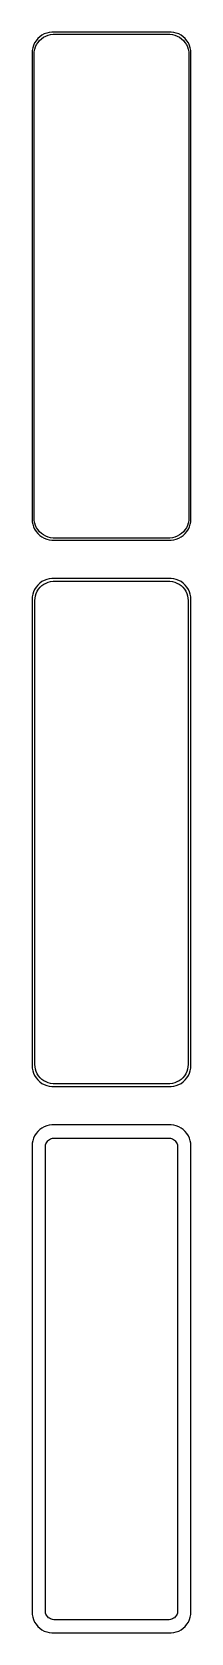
# Model space of a CAD drawing. Header units: metres. Extents: x -19 to 19, y 327 to 705.
import ezdxf

# ---------------------------------------------------------------- set-up
doc = ezdxf.new("R2010")
doc.units = ezdxf.units.M

msp = doc.modelspace()

# ---------------------------------------------------------------- linework, layer by layer
for p, q in [((-17.3948, 703.423), (-17.7951, 702.939)), ((-16.9371, 703.853), (-17.3948, 703.423)), ((-16.9626, 703.002), (-16.5278, 703.41)), ((-16.4291, 704.222), (-16.9371, 703.853)), ((-16.5278, 703.41), (-16.0452, 703.761)), ((-15.8789, 704.524), (-16.4291, 704.222)), ((-16.0452, 703.761), (-15.5224, 704.048)), ((-15.2951, 704.755), (-15.8789, 704.524)), ((-15.5224, 704.048), (-14.9678, 704.268)), ((-14.6869, 704.911), (-15.2951, 704.755)), ((-14.9678, 704.268), (-14.3901, 704.416)), ((-14.0639, 704.99), (-14.6869, 704.911)), ((-14.3901, 704.416), (-13.7982, 704.491)), ((14.0639, 704.99), (-14.0639, 704.99)), ((-13.7982, 704.491), (13.7982, 704.491)), ((13.7982, 704.491), (14.3901, 704.416)), ((14.6869, 704.911), (14.0639, 704.99)), ((14.3901, 704.416), (14.9678, 704.268)), ((15.2951, 704.755), (14.6869, 704.911)), ((14.9678, 704.268), (15.5224, 704.048)), ((15.8789, 704.524), (15.2951, 704.755)), ((15.5224, 704.048), (16.0452, 703.761)), ((16.4291, 704.222), (15.8789, 704.524)), ((16.0452, 703.761), (16.5278, 703.41)), ((16.9371, 703.853), (16.4291, 704.222)), ((16.5278, 703.41), (16.9626, 703.002)), ((17.3948, 703.423), (16.9371, 703.853)), ((17.7951, 702.939), (17.3948, 703.423)), ((-18.7106, 700.627), (-18.75, 700)), ((-18.75, 700), (-18.75, 590)), ((-18.5929, 701.243), (-18.7106, 700.627)), ((-18.3989, 701.841), (-18.5929, 701.243)), ((-18.1315, 702.409), (-18.3989, 701.841)), ((-18.25, 699.75), (-18.2125, 700.345)), ((-18.25, 590.25), (-18.25, 699.75)), ((-18.2125, 700.345), (-18.1008, 700.931)), ((-17.7951, 702.939), (-18.1315, 702.409)), ((-18.1008, 700.931), (-17.9164, 701.499)), ((-17.9164, 701.499), (-17.6624, 702.038)), ((-17.6624, 702.038), (-17.3428, 702.542)), ((-17.3428, 702.542), (-16.9626, 703.002)), ((16.9626, 703.002), (17.3428, 702.542)), ((17.3428, 702.542), (17.6624, 702.038)), ((17.6624, 702.038), (17.9164, 701.499)), ((18.1315, 702.409), (17.7951, 702.939)), ((17.9164, 701.499), (18.1008, 700.931)), ((18.1008, 700.931), (18.2125, 700.345)), ((18.3989, 701.841), (18.1315, 702.409)), ((18.2125, 700.345), (18.25, 699.75)), ((18.25, 699.75), (18.25, 590.25)), ((18.5929, 701.243), (18.3989, 701.841)), ((18.7106, 700.627), (18.5929, 701.243)), ((18.75, 700), (18.7106, 700.627)), ((18.75, 590), (18.75, 700)), ((-18.75, 590), (-18.7106, 589.373)), ((-18.2125, 589.655), (-18.25, 590.25)), ((-18.1008, 589.069), (-18.2125, 589.655)), ((18.2125, 589.655), (18.1008, 589.069)), ((18.25, 590.25), (18.2125, 589.655)), ((18.7106, 589.373), (18.75, 590)), ((-18.7106, 589.373), (-18.5929, 588.757)), ((-18.5929, 588.757), (-18.3989, 588.159)), ((-18.3989, 588.159), (-18.1315, 587.591)), ((-18.1315, 587.591), (-17.7951, 587.061)), ((-17.9164, 588.501), (-18.1008, 589.069)), ((-17.6624, 587.962), (-17.9164, 588.501)), ((-17.7951, 587.061), (-17.3948, 586.577)), ((-17.3428, 587.458), (-17.6624, 587.962)), ((-17.3948, 586.577), (-16.9371, 586.147)), ((-16.9626, 586.998), (-17.3428, 587.458)), ((-16.5278, 586.59), (-16.9626, 586.998)), ((-16.9371, 586.147), (-16.4291, 585.778)), ((-16.0452, 586.239), (-16.5278, 586.59)), ((-15.5224, 585.952), (-16.0452, 586.239)), ((-14.9678, 585.732), (-15.5224, 585.952)), ((15.5224, 585.952), (14.9678, 585.732)), ((16.0452, 586.239), (15.5224, 585.952)), ((16.5278, 586.59), (16.0452, 586.239)), ((16.4291, 585.778), (16.9371, 586.147)), ((16.9626, 586.998), (16.5278, 586.59)), ((16.9371, 586.147), (17.3948, 586.577)), ((17.3428, 587.458), (16.9626, 586.998)), ((17.6624, 587.962), (17.3428, 587.458)), ((17.3948, 586.577), (17.7951, 587.061)), ((17.9164, 588.501), (17.6624, 587.962)), ((17.7951, 587.061), (18.1315, 587.591)), ((18.1008, 589.069), (17.9164, 588.501)), ((18.1315, 587.591), (18.3989, 588.159)), ((18.3989, 588.159), (18.5929, 588.757)), ((18.5929, 588.757), (18.7106, 589.373)), ((-16.4291, 585.778), (-15.8789, 585.476)), ((-15.8789, 585.476), (-15.2951, 585.245)), ((-15.2951, 585.245), (-14.6869, 585.089)), ((-14.3901, 585.584), (-14.9678, 585.732)), ((-14.6869, 585.089), (-14.0639, 585.01)), ((-13.7982, 585.509), (-14.3901, 585.584)), ((-14.0639, 585.01), (14.0639, 585.01)), ((13.7982, 585.509), (-13.7982, 585.509)), ((14.3901, 585.584), (13.7982, 585.509)), ((14.0639, 585.01), (14.6869, 585.089)), ((14.9678, 585.732), (14.3901, 585.584)), ((14.6869, 585.089), (15.2951, 585.245)), ((15.2951, 585.245), (15.8789, 585.476)), ((15.8789, 585.476), (16.4291, 585.778)), ((-16.9371, 574.853), (-17.3948, 574.423)), ((-16.4291, 575.222), (-16.9371, 574.853)), ((-15.8789, 575.524), (-16.4291, 575.222)), ((-16.4184, 574.278), (-15.9532, 574.616)), ((-15.9532, 574.616), (-15.4494, 574.893)), ((-15.2951, 575.755), (-15.8789, 575.524)), ((-15.4494, 574.893), (-14.9148, 575.104)), ((-14.6869, 575.911), (-15.2951, 575.755)), ((-14.9148, 575.104), (-14.3579, 575.247)), ((-14.0639, 575.99), (-14.6869, 575.911)), ((-14.3579, 575.247), (-13.7875, 575.319)), ((14.0639, 575.99), (-14.0639, 575.99)), ((-13.7875, 575.319), (13.7875, 575.319)), ((13.7875, 575.319), (14.3579, 575.247)), ((14.6869, 575.911), (14.0639, 575.99)), ((14.3579, 575.247), (14.9148, 575.104)), ((15.2951, 575.755), (14.6869, 575.911)), ((14.9148, 575.104), (15.4494, 574.893)), ((15.8789, 575.524), (15.2951, 575.755)), ((15.4494, 574.893), (15.9532, 574.616)), ((16.4291, 575.222), (15.8789, 575.524)), ((15.9532, 574.616), (16.4184, 574.278)), ((16.9371, 574.853), (16.4291, 575.222)), ((17.3948, 574.423), (16.9371, 574.853)), ((-18.7106, 571.627), (-18.75, 571)), ((-18.75, 571), (-18.75, 461)), ((-18.5929, 572.243), (-18.7106, 571.627)), ((-18.3989, 572.841), (-18.5929, 572.243)), ((-18.1315, 573.409), (-18.3989, 572.841)), ((-17.7951, 573.939), (-18.1315, 573.409)), ((-18.0784, 570.75), (-18.0423, 571.324)), ((-18.0784, 461.25), (-18.0784, 570.75)), ((-18.0423, 571.324), (-17.9346, 571.889)), ((-17.9346, 571.889), (-17.7569, 572.435)), ((-17.3948, 574.423), (-17.7951, 573.939)), ((-17.7569, 572.435), (-17.5121, 572.956)), ((-17.5121, 572.956), (-17.204, 573.441)), ((-17.204, 573.441), (-16.8375, 573.884)), ((-16.8375, 573.884), (-16.4184, 574.278)), ((16.4184, 574.278), (16.8375, 573.884)), ((16.8375, 573.884), (17.204, 573.441)), ((17.204, 573.441), (17.5121, 572.956)), ((17.7951, 573.939), (17.3948, 574.423)), ((17.5121, 572.956), (17.7569, 572.435)), ((17.7569, 572.435), (17.9346, 571.889)), ((18.1315, 573.409), (17.7951, 573.939)), ((17.9346, 571.889), (18.0423, 571.324)), ((18.0423, 571.324), (18.0784, 570.75)), ((18.0784, 570.75), (18.0784, 461.25)), ((18.3989, 572.841), (18.1315, 573.409)), ((18.5929, 572.243), (18.3989, 572.841)), ((18.7106, 571.627), (18.5929, 572.243)), ((18.75, 571), (18.7106, 571.627)), ((18.75, 461), (18.75, 571)), ((-18.0423, 460.676), (-18.0784, 461.25)), ((18.0784, 461.25), (18.0423, 460.676)), ((-18.75, 461), (-18.7106, 460.373)), ((-18.7106, 460.373), (-18.5929, 459.757)), ((-18.5929, 459.757), (-18.3989, 459.159)), ((-18.3989, 459.159), (-18.1315, 458.591)), ((-18.1315, 458.591), (-17.7951, 458.061)), ((-17.9346, 460.111), (-18.0423, 460.676)), ((-17.7569, 459.565), (-17.9346, 460.111)), ((-17.7951, 458.061), (-17.3948, 457.577)), ((-17.5121, 459.044), (-17.7569, 459.565)), ((-17.204, 458.559), (-17.5121, 459.044)), ((-17.3948, 457.577), (-16.9371, 457.147)), ((-16.8375, 458.116), (-17.204, 458.559)), ((-16.4184, 457.722), (-16.8375, 458.116)), ((-15.9532, 457.384), (-16.4184, 457.722)), ((-15.4494, 457.107), (-15.9532, 457.384)), ((15.9532, 457.384), (15.4494, 457.107)), ((16.4184, 457.722), (15.9532, 457.384)), ((16.8375, 458.116), (16.4184, 457.722)), ((17.204, 458.559), (16.8375, 458.116)), ((16.9371, 457.147), (17.3948, 457.577)), ((17.5121, 459.044), (17.204, 458.559)), ((17.3948, 457.577), (17.7951, 458.061)), ((17.7569, 459.565), (17.5121, 459.044)), ((17.9346, 460.111), (17.7569, 459.565)), ((17.7951, 458.061), (18.1315, 458.591)), ((18.0423, 460.676), (17.9346, 460.111)), ((18.1315, 458.591), (18.3989, 459.159)), ((18.3989, 459.159), (18.5929, 459.757)), ((18.5929, 459.757), (18.7106, 460.373)), ((18.7106, 460.373), (18.75, 461)), ((-16.9371, 457.147), (-16.4291, 456.778)), ((-16.4291, 456.778), (-15.8789, 456.476)), ((-15.8789, 456.476), (-15.2951, 456.245)), ((-14.9148, 456.896), (-15.4494, 457.107)), ((-15.2951, 456.245), (-14.6869, 456.089)), ((-14.3579, 456.753), (-14.9148, 456.896)), ((-14.6869, 456.089), (-14.0639, 456.01)), ((-13.7875, 456.681), (-14.3579, 456.753)), ((-14.0639, 456.01), (14.0639, 456.01)), ((13.7875, 456.681), (-13.7875, 456.681)), ((14.3579, 456.753), (13.7875, 456.681)), ((14.0639, 456.01), (14.6869, 456.089)), ((14.9148, 456.896), (14.3579, 456.753)), ((14.6869, 456.089), (15.2951, 456.245)), ((15.4494, 457.107), (14.9148, 456.896)), ((15.2951, 456.245), (15.8789, 456.476)), ((15.8789, 456.476), (16.4291, 456.778)), ((16.4291, 456.778), (16.9371, 457.147)), ((-16.4291, 446.222), (-16.9371, 445.853)), ((-15.8789, 446.524), (-16.4291, 446.222)), ((-15.2951, 446.755), (-15.8789, 446.524)), ((-14.6869, 446.911), (-15.2951, 446.755)), ((-14.0639, 446.99), (-14.6869, 446.911)), ((14.0639, 446.99), (-14.0639, 446.99)), ((14.6869, 446.911), (14.0639, 446.99)), ((15.2951, 446.755), (14.6869, 446.911)), ((15.8789, 446.524), (15.2951, 446.755)), ((16.4291, 446.222), (15.8789, 446.524)), ((16.9371, 445.853), (16.4291, 446.222)), ((-18.7106, 442.627), (-18.75, 442)), ((-18.5929, 443.243), (-18.7106, 442.627)), ((-18.3989, 443.841), (-18.5929, 443.243)), ((-18.1315, 444.409), (-18.3989, 443.841)), ((-17.7951, 444.939), (-18.1315, 444.409)), ((-17.3948, 445.423), (-17.7951, 444.939)), ((-16.9371, 445.853), (-17.3948, 445.423)), ((-15.593, 442.014), (-15.5434, 442.275)), ((-15.5434, 442.275), (-15.4615, 442.527)), ((-15.4615, 442.527), (-15.3487, 442.766)), ((-15.3487, 442.766), (-15.2067, 442.99)), ((-15.2067, 442.99), (-15.0378, 443.194)), ((-15.0378, 443.194), (-14.8447, 443.375)), ((-14.8447, 443.375), (-14.6304, 443.531)), ((-14.6304, 443.531), (-14.3982, 443.659)), ((-14.3982, 443.659), (-14.1519, 443.756)), ((-14.1519, 443.756), (-13.8953, 443.822)), ((-13.8953, 443.822), (-13.6325, 443.855)), ((-13.6325, 443.855), (13.6325, 443.855)), ((13.6325, 443.855), (13.8953, 443.822)), ((13.8953, 443.822), (14.1519, 443.756)), ((14.1519, 443.756), (14.3982, 443.659)), ((14.3982, 443.659), (14.6304, 443.531)), ((14.6304, 443.531), (14.8447, 443.375)), ((14.8447, 443.375), (15.0378, 443.194)), ((15.0378, 443.194), (15.2067, 442.99)), ((15.2067, 442.99), (15.3487, 442.766)), ((15.3487, 442.766), (15.4615, 442.527)), ((15.4615, 442.527), (15.5434, 442.275)), ((15.5434, 442.275), (15.593, 442.014)), ((17.3948, 445.423), (16.9371, 445.853)), ((17.7951, 444.939), (17.3948, 445.423)), ((18.1315, 444.409), (17.7951, 444.939)), ((18.3989, 443.841), (18.1315, 444.409)), ((18.5929, 443.243), (18.3989, 443.841)), ((18.7106, 442.627), (18.5929, 443.243)), ((18.75, 442), (18.7106, 442.627)), ((-18.75, 442), (-18.75, 332)), ((-15.6096, 441.75), (-15.593, 442.014)), ((-15.6096, 332.25), (-15.6096, 441.75)), ((15.593, 442.014), (15.6096, 441.75)), ((15.6096, 441.75), (15.6096, 332.25)), ((18.75, 332), (18.75, 442)), ((-18.75, 332), (-18.7106, 331.373)), ((-18.7106, 331.373), (-18.5929, 330.757)), ((-18.5929, 330.757), (-18.3989, 330.159)), ((-18.3989, 330.159), (-18.1315, 329.591)), ((-18.1315, 329.591), (-17.7951, 329.061)), ((-17.7951, 329.061), (-17.3948, 328.577)), ((-15.593, 331.986), (-15.6096, 332.25)), ((-15.5434, 331.725), (-15.593, 331.986)), ((-15.4615, 331.473), (-15.5434, 331.725)), ((-15.3487, 331.234), (-15.4615, 331.473)), ((-15.2067, 331.01), (-15.3487, 331.234)), ((-15.0378, 330.806), (-15.2067, 331.01)), ((-14.8447, 330.625), (-15.0378, 330.806)), ((-14.6304, 330.469), (-14.8447, 330.625)), ((-14.3982, 330.341), (-14.6304, 330.469)), ((-14.1519, 330.244), (-14.3982, 330.341)), ((-13.8953, 330.178), (-14.1519, 330.244)), ((-13.6325, 330.145), (-13.8953, 330.178)), ((13.6325, 330.145), (-13.6325, 330.145)), ((13.8953, 330.178), (13.6325, 330.145)), ((14.1519, 330.244), (13.8953, 330.178)), ((14.3982, 330.341), (14.1519, 330.244)), ((14.6304, 330.469), (14.3982, 330.341)), ((14.8447, 330.625), (14.6304, 330.469)), ((15.0378, 330.806), (14.8447, 330.625)), ((15.2067, 331.01), (15.0378, 330.806)), ((15.3487, 331.234), (15.2067, 331.01)), ((15.4615, 331.473), (15.3487, 331.234)), ((15.5434, 331.725), (15.4615, 331.473)), ((15.593, 331.986), (15.5434, 331.725)), ((15.6096, 332.25), (15.593, 331.986)), ((17.3948, 328.577), (17.7951, 329.061)), ((17.7951, 329.061), (18.1315, 329.591)), ((18.1315, 329.591), (18.3989, 330.159)), ((18.3989, 330.159), (18.5929, 330.757)), ((18.5929, 330.757), (18.7106, 331.373)), ((18.7106, 331.373), (18.75, 332)), ((-17.3948, 328.577), (-16.9371, 328.147)), ((-16.9371, 328.147), (-16.4291, 327.778)), ((-16.4291, 327.778), (-15.8789, 327.476)), ((-15.8789, 327.476), (-15.2951, 327.245)), ((-15.2951, 327.245), (-14.6869, 327.089)), ((-14.6869, 327.089), (-14.0639, 327.01)), ((-14.0639, 327.01), (14.0639, 327.01)), ((14.0639, 327.01), (14.6869, 327.089)), ((14.6869, 327.089), (15.2951, 327.245)), ((15.2951, 327.245), (15.8789, 327.476)), ((15.8789, 327.476), (16.4291, 327.778)), ((16.4291, 327.778), (16.9371, 328.147)), ((16.9371, 328.147), (17.3948, 328.577))]:
    msp.add_line(p, q)

doc.saveas('drawing.dxf')
